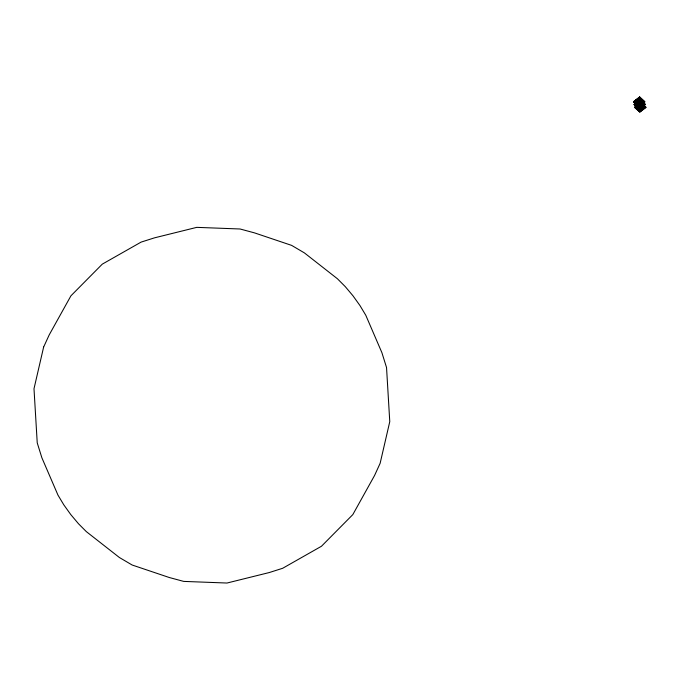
<?xml version="1.0" encoding="UTF-8"?>
<svg xmlns="http://www.w3.org/2000/svg" width="680" height="680" viewBox="0 0 680 680"><rect width="100%" height="100%" fill="white"/><g stroke="black" fill="none" stroke-linecap="round" stroke-linejoin="round"><path stroke-width="1.02" d="M633.437 101.813L639.625 96.968L644.844 101.847L638.673 106.564L633.513 101.847L638.69 106.564L644.827 101.872L639.608 96.968M634.567 107.321L637.67 104.822M639.685 97.053L633.513 101.847M640.815 102.561C639.226 102.068 640.407 105.069 641.461 103.114M634.976 101.847C636.029 99.849 637.296 103.079 635.12 102.136M636.514 103.275L637.933 102.808M637.356 103.216L637.772 102.451L639.65 102.357L639.88 101.532L638.75 101.124L638.341 102.059M638.078 103.097L636.667 103.564M637.653 108.426C638.061 111.273 640.45 107.075 637.789 108.443M640.203 98.855C638.35 101.15 638.63 96.552 640.237 98.872M638.639 106.199L638.571 105.51M640.16 100.453C642.6 102.255 640.968 97.741 640.194 100.632C642.124 102.51 641.784 98.201 640.186 100.462M639.642 104.499L638.231 104.966L638.673 103.683M639.897 103.292L640.764 102.629L641.486 103.122M639.685 104.686L638.427 105.255M639.778 104.541L640.194 103.785M639.472 107.032C639.064 108.859 642.141 107.788 640.679 106.632M640.45 104.814L640.381 104.125M640.755 103.216L641.623 102.553M640.764 110.364L640.764 109.837M642.583 108.97L642.515 108.281M642.88 107.372L643.748 106.709L644.487 107.38M635.579 104.431C636.99 102.646 637.721 106.114 635.723 105.069C634.601 102.731 638.758 104.958 638.001 102.757M637.398 103.037L638.766 102.748M637.058 104.593L635.689 104.89M636.149 107.185L637.177 106.709L637.704 107.355M638.937 104.465L640.313 104.167M637.619 107.347L636.794 107.84L636.063 107.168M638.596 106.02L637.423 106.607M639.821 104.371L640.229 103.963L640.5 104.644M637.696 108.604C641.546 108.613 639.608 104.507 638.835 107.907M640.415 104.627L639.625 105.306L638.86 104.456M639.506 107.219C641.988 107.431 642.821 103.59 640.475 106.216M642.209 103.555L642.345 103.046M639.26 110.016L640.628 109.718M641.07 108.621L642.438 108.332M640.73 110.177L640.152 110.831L639.251 110.338M642.549 108.791L641.759 109.463L641.062 108.944M644.402 107.372C643.424 108.97 641.962 106.309 643.917 106.556C645.541 107.151 643.152 109.046 642.855 107.364M638.163 105.315L638.104 106.437L639.234 106.437M638.197 105.493L637.925 106.139L638.817 106.428M638.503 106.182L637.058 106.012L638.494 105.561M640.322 104.788L639.047 104.924M639.6 107.058L640.985 107.058M640.637 110.338L639.361 110.474M642.447 108.953L641.172 109.089M638.639 100.895L634.024 104.439L639.234 109.319L645.388 104.439L639.26 109.319L633.998 104.55L638.673 101.073M638.104 103.105L636.939 102.51L634.508 104.414L639.26 108.74L644.878 104.439L640.126 100.113M640.773 102.476L646 107.278L639.821 112.072L634.601 107.347L637.704 105.001M638.299 105.264L635.052 107.168L639.821 111.511L645.465 107.194L640.696 102.85L639.081 104.082M638.698 105.986L644.317 101.685L639.565 97.359L633.947 101.66L638.63 105.672M636.939 102.51L636.523 103.445M637.5 105.264L637.092 106.199M642.073 103.691L640.789 103.368L641.58 102.365M641.096 105.017L640.305 105.188M642.634 106.445C639.251 105.944 643.748 105.374 643.875 104.269M639.829 100.963L639.217 101.966M640.313 102.187L639.242 101.941M640.347 102.374L639.183 101.779L640.279 101.15M638.494 103.793L637.696 103.793L637.313 103.028M638.503 103.921L639.455 104.031L639.965 105.017M640.568 107.788L639.421 107.202M638.256 103.674L637.5 103.496M641.656 103.674L641.062 103.606M642.226 106.428L641.283 105.782L642.846 105.638M640.73 102.442C643.356 104.329 638.265 103.105 638.971 104.966M642.625 105.017C645.286 105.4 642.421 102.289 642.328 104.797M640.262 105.001L639.812 104.695M637.321 106.599C633.998 107.023 639.183 109.276 637.117 106.173M638.953 107.831L639.931 107.721L640.135 106.922M643.169 101.405C640.245 100.648 643.382 104.193 643.246 101.354M641.903 102.161C644.81 102.901 641.665 99.391 641.827 102.204M639.744 101.413L638.469 101.549L638.673 102.459M642.659 105.204L642.354 104.771M638.571 102.451L638.911 103.028M642.54 105.213L642.872 105.612M640.237 103.87L639.871 103.284M641.877 105.578L640.602 105.715L640.807 106.624M640.058 106.964L638.928 106.964L638.724 107.763M638.869 108.018L638.928 109.072L637.678 108.927M640.169 99.722L645.354 104.439M640.212 99.9L645.431 104.482M640.773 102.654L645.957 107.38L639.803 112.072L634.635 107.347M643.85 104.295L642.779 104.048L642.506 105.094M640.942 103.683L640.721 103.207M638.367 102.034L639.438 102.28L639.821 101.371M636.82 100.606C639.463 101.941 637.296 97.852 636.794 100.632M640.5 106.191L641.563 106.437L641.954 105.536M638.605 105.697C637.126 104.712 639.277 103.114 639.787 104.712M636.557 103.419L637.135 104.601M635.01 102C637.457 103.947 635.766 99.008 634.984 102.017M640.738 109.854L639.634 109.429L639.285 110.517M641.104 109.131L640.985 108.613M640.704 109.675L640.815 110.194M635.613 104.933L635.502 104.414M642.625 108.8L641.648 107.975L641.036 108.97M43.63 347.063L34 388.73L37.23 442.858L41.871 457.759L57.978 495.125L63.809 504.849L70.805 514.615L78.489 523.744L86.343 531.633L119.374 557.498L132.149 565.012L169.278 577.515L183.71 581.4L226.993 583.032L269.246 572.552L282.668 568.284L321.478 546.244L352.826 514.59L374.57 475.481L380.128 463.327L389.767 421.659L386.537 367.523L381.888 352.631L365.789 315.265L359.958 305.541L352.962 295.774L345.278 286.646L337.425 278.757L304.394 252.892L291.618 245.378L254.49 232.875L240.049 228.99L196.767 227.358L154.522 237.838L141.1 242.105L102.28 264.146L70.941 295.8L49.198 334.909L43.63 347.063M636.828 100.283C637.746 102.901 639.217 98.379 636.828 100.283M638.69 98.864C639.591 101.481 641.062 96.985 638.69 98.864"/></g></svg>
